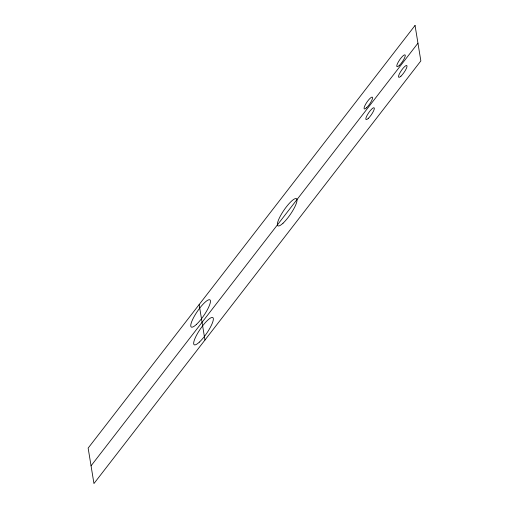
<?xml version="1.0" encoding="UTF-8"?>
<svg xmlns="http://www.w3.org/2000/svg" width="509" height="509" viewBox="0 0 509 509"><rect width="100%" height="100%" fill="white"/><g stroke="black" fill="none" stroke-linecap="round" stroke-linejoin="round"><path stroke-width="0.76" d="M91.054 465.824L417.946 43.176M199.153 304.579L204.962 340.031M415.045 25.45L88.146 448.092L93.955 483.55L420.854 60.908L415.045 25.45M399.228 65.508A7.139 1.661 -55.5 0 0 405.272 55.271A7.139 1.661 -55.5 0 0 398.572 61.519A7.139 1.661 -55.5 0 0 399.228 65.508M400.965 76.146A7.139 1.661 -55.5 0 0 407.015 65.909A7.139 1.661 -55.5 0 0 400.316 72.151A7.139 1.661 -55.5 0 0 400.965 76.146M366.537 107.774A7.139 1.661 -55.5 0 0 372.582 97.537A7.139 1.661 -55.5 0 0 365.882 103.779A7.139 1.661 -55.5 0 0 366.537 107.774M368.281 118.406A7.139 1.661 -55.5 0 0 374.325 108.169A7.139 1.661 -55.5 0 0 367.625 114.417A7.139 1.661 -55.5 0 0 368.281 118.406M283.042 223.184A16.473 3.837 -55.5 0 0 296.995 199.553A16.473 3.837 -55.5 0 0 281.534 213.971A16.473 3.837 -55.5 0 0 283.042 223.184M196.455 324.386A16.473 3.837 -55.5 0 0 210.414 300.762A16.473 3.837 -55.5 0 0 194.947 315.173A16.473 3.837 -55.5 0 0 196.455 324.386M199.356 342.112A16.473 3.837 -55.5 0 0 213.316 318.488A16.473 3.837 -55.5 0 0 197.848 332.905A16.473 3.837 -55.5 0 0 199.356 342.112"/></g></svg>
